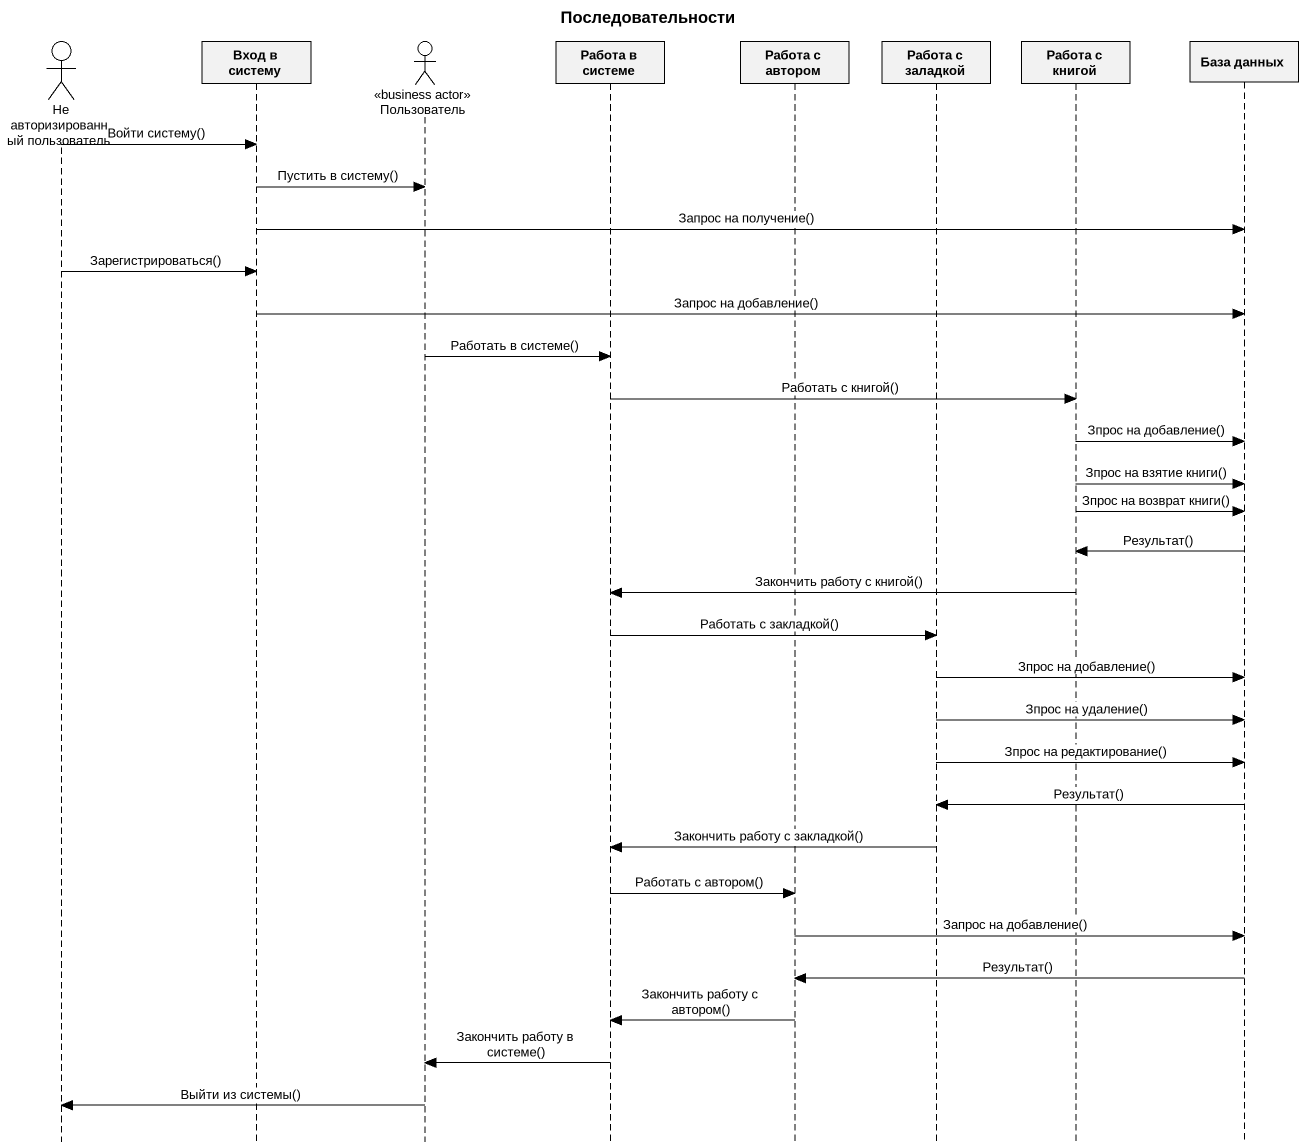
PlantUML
@startuml
title Последовательности
hide footbox
actor "Не авторизированный пользователь" as Не_авторизированный
participant "Вход в систему" as Вход_в_систему
actor Пользователь <<business actor>>
participant "Работа в системе" as Работа_в_системе
participant "Работа с автором" as Работа_с_автором
participant "Работа с заладкой" as Работа_с_заладкой
participant "Работа с книгой" as Работа_с_книгой
participant "База данных" as База_данных

Не_авторизированный -> Вход_в_систему : Войти систему()
Вход_в_систему -> Пользователь : Пустить в систему()
Вход_в_систему -> База_данных : Запрос на получение()
Не_авторизированный -> Вход_в_систему : Зарегистрироваться()
Вход_в_систему -> База_данных : Запрос на добавление()
Пользователь -> Работа_в_системе : Работать в системе()
Работа_в_системе -> Работа_с_книгой : Работать с книгой()
Работа_с_книгой -> База_данных : Зпрос на добавление()
Работа_с_книгой -> База_данных : Зпрос на взятие книги()
Работа_с_книгой -> База_данных : Зпрос на возврат книги()
База_данных -> Работа_с_книгой : Результат()
Работа_с_книгой -> Работа_в_системе : Закончить работу с книгой()
Работа_в_системе -> Работа_с_заладкой : Работать с закладкой()
Работа_с_заладкой -> База_данных : Зпрос на добавление()
Работа_с_заладкой -> База_данных : Зпрос на удаление()
Работа_с_заладкой -> База_данных : Зпрос на редактирование()
База_данных -> Работа_с_заладкой : Результат()
Работа_с_заладкой -> Работа_в_системе : Закончить работу с закладкой()
Работа_в_системе -> Работа_с_автором : Работать с автором()
Работа_с_автором -> База_данных : Запрос на добавление()
База_данных -> Работа_с_автором : Результат()
Работа_с_автором -> Работа_в_системе : Закончить работу с автором()
Работа_в_системе -> Пользователь : Закончить работу в системе()
Пользователь -> Не_авторизированный : Выйти из системы()
@enduml
